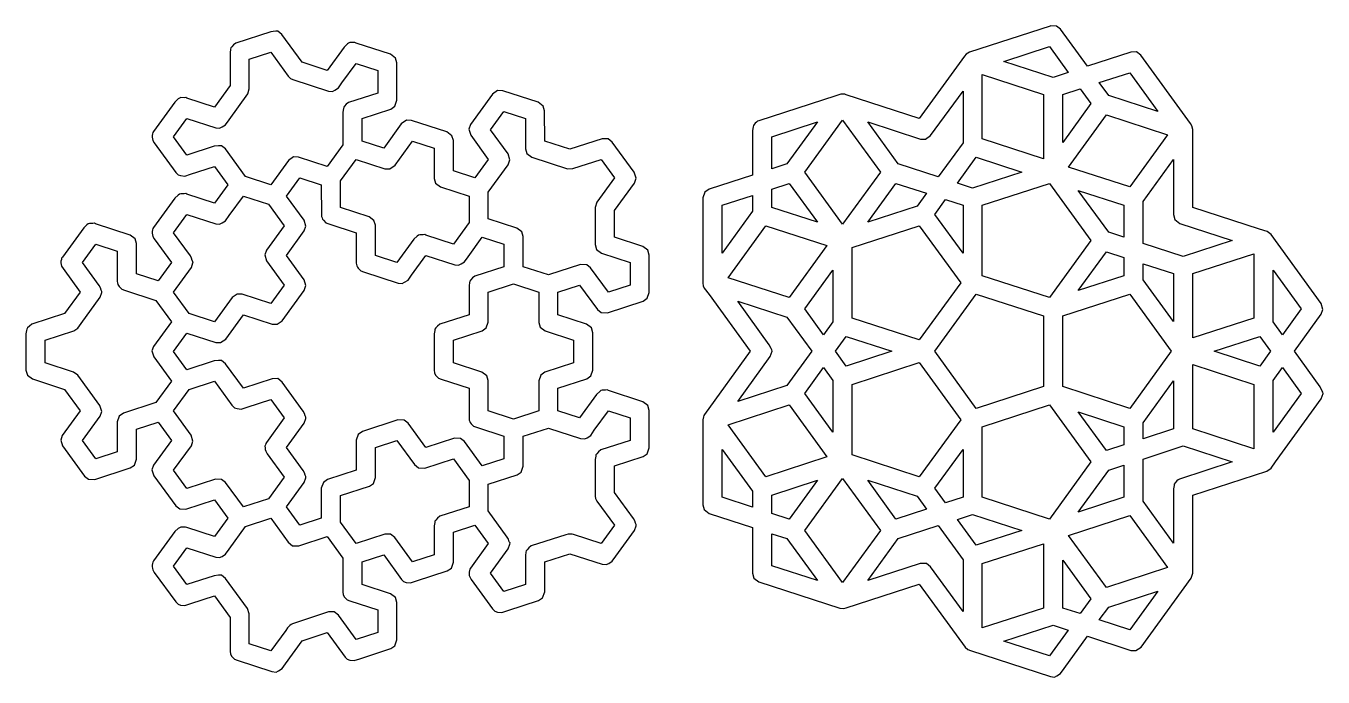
# Model space of a CAD drawing. Extents: x 12 to 226, y 10 to 229.
# Drawn here: x 11.9 to 225.6, y 10.2 to 117.4 of the extents above; entities that cross this region are included whole.
import ezdxf

# ---------------------------------------------------------------- set-up
doc = ezdxf.new("R2010")
doc.units = 0

msp = doc.modelspace()

# ---------------------------------------------------------------- linework, layer by layer
at = {"layer": 'Layer 1'}
for p, q in [((52.226475, 116.443641), (46.464847, 114.577198)), ((52.642198, 116.508643), (52.226475, 116.443641)), ((53.069045, 116.523791), (52.642198, 116.508643)), ((53.069047, 116.523801), (53.069045, 116.523791)), ((53.365153, 116.551188), (53.069047, 116.523801)), ((54.063221, 115.982626), (53.365153, 116.551188)), ((57.373688, 111.437297), (54.063221, 115.982626)), ((180.637325, 117.387818), (167.341514, 113.068191)), ((180.652272, 117.392687), (180.637325, 117.387818)), ((180.677434, 117.400889), (180.652272, 117.392687)), ((181.703836, 117.376521), (180.677434, 117.400889)), ((182.368989, 116.870014), (181.703836, 117.376521)), ((186.794037, 110.779437), (182.368989, 116.870014)), ((45.599742, 113.562218), (45.509826, 113.002149)), ((45.642589, 113.781769), (45.599742, 113.562218)), ((45.790105, 113.957505), (45.642589, 113.781769)), ((46.0732, 114.286149), (45.790105, 113.957505)), ((46.464847, 114.577198), (46.0732, 114.286149)), ((64.327012, 113.93373), (61.531571, 110.086476)), ((64.858419, 114.437295), (64.327012, 113.93373)), ((65.051001, 114.571235), (64.858419, 114.437295)), ((65.274192, 114.658573), (65.051001, 114.571235)), ((65.826311, 114.651588), (65.274192, 114.658573)), ((66.081274, 114.677017), (65.826311, 114.651588)), ((66.282177, 114.583863), (66.081274, 114.677017)), ((71.964322, 112.737833), (66.282177, 114.583863)), ((173.017129, 111.57371), (180.521054, 114.011803)), ((180.521054, 114.011803), (183.619052, 109.747984)), ((45.509826, 113.002149), (45.509826, 107.582746)), ((48.684822, 111.954054), (52.236021, 113.107471)), ((48.684822, 107.066504), (48.684822, 111.954054)), ((52.236021, 113.107471), (55.108712, 109.153712)), ((61.531571, 110.086476), (57.373688, 111.437297)), ((63.95118, 108.014923), (66.295094, 111.240915)), ((66.295094, 111.240915), (69.846295, 110.087497)), ((72.781455, 112.114669), (71.964322, 112.737833)), ((73.021294, 111.313265), (72.781455, 112.114669)), ((73.021294, 105.157781), (73.021294, 111.313265)), ((166.518065, 112.399958), (159.086212, 102.170679)), ((166.790266, 112.732319), (166.518065, 112.399958)), ((167.341514, 113.068191), (166.790266, 112.732319)), ((181.127733, 108.938733), (173.017129, 111.57371)), ((193.974986, 113.113141), (186.794037, 110.779437)), ((194.89379, 113.149315), (193.974986, 113.113141)), ((195.616742, 112.565889), (194.89379, 113.149315)), ((203.768963, 101.344939), (195.616742, 112.565889)), ((55.108712, 109.153712), (55.108712, 109.153707)), ((55.108712, 109.153707), (55.489492, 108.764537)), ((69.846295, 110.087497), (69.846295, 106.353363)), ((169.467478, 98.797762), (169.467478, 109.388834)), ((169.467478, 109.388834), (179.540235, 106.115654)), ((183.619052, 109.747984), (181.127733, 108.938733)), ((183.619052, 109.747984), (183.619052, 109.747984)), ((188.7562, 108.078839), (193.768807, 109.707159)), ((193.768807, 109.707159), (198.406762, 103.324094)), ((45.509826, 107.582746), (42.940477, 104.04653)), ((48.431093, 106.200924), (48.684822, 107.066504)), ((55.489492, 108.764537), (55.846994, 108.595133)), ((55.846994, 108.595133), (61.71657, 106.688227)), ((62.784273, 106.823001), (63.376892, 107.186366)), ((63.376892, 107.186366), (63.95118, 108.014923)), ((182.715231, 106.115654), (185.581204, 107.046862)), ((185.581204, 107.046862), (187.353186, 104.608769)), ((190.29564, 105.959074), (188.7562, 108.078839)), ((36.439863, 104.872781), (32.924047, 100.033862)), ((36.971265, 105.376867), (36.439863, 104.872781)), ((37.16352, 105.510876), (36.971265, 105.376867)), ((37.386493, 105.598185), (37.16352, 105.510876)), ((37.96611, 105.589586), (37.386493, 105.598185)), ((38.211859, 105.618851), (37.96611, 105.589586)), ((38.400709, 105.520858), (38.211859, 105.618851)), ((42.940477, 104.04653), (38.400709, 105.520858)), ((45.344012, 101.952562), (48.431093, 106.200924)), ((61.71657, 106.688227), (62.380094, 106.61588)), ((62.380094, 106.61588), (62.784273, 106.823001)), ((65.056454, 104.802613), (64.664805, 104.511564)), ((69.846295, 106.353363), (65.056454, 104.802613)), ((72.68118, 104.189156), (73.021294, 105.157781)), ((88.766001, 106.167383), (85.147672, 101.187285)), ((89.610661, 106.751571), (88.766001, 106.167383)), ((90.447085, 106.732151), (89.610661, 106.751571)), ((96.300793, 104.830312), (90.447085, 106.732151)), ((97.117926, 104.207151), (96.300793, 104.830312)), ((145.350293, 105.922535), (132.637215, 101.791891)), ((146.139732, 106.144075), (145.350293, 105.922535)), ((146.580437, 106.172325), (146.139732, 106.144075)), ((146.841446, 106.179443), (146.580437, 106.172325)), ((147.044587, 106.083097), (146.841446, 106.179443)), ((159.086212, 102.170679), (147.044587, 106.083097)), ((160.951779, 99.337209), (166.292482, 106.68822)), ((166.292482, 106.68822), (166.292482, 98.159551)), ((179.540235, 106.115654), (179.540235, 95.524582)), ((179.540235, 106.115654), (179.540235, 106.115654)), ((182.715231, 98.225188), (182.715231, 106.115654)), ((198.406762, 103.324094), (190.29564, 105.959074)), ((64.191349, 103.788665), (64.101434, 103.227564)), ((64.101434, 103.227564), (64.101434, 97.808161)), ((64.234552, 104.007639), (64.191349, 103.788665)), ((64.381712, 104.18292), (64.234552, 104.007639)), ((64.664805, 104.511564), (64.381712, 104.18292)), ((67.276432, 102.179984), (72.015521, 103.727295)), ((72.015521, 103.727295), (72.68118, 104.189156)), ((88.43636, 100.312939), (90.631571, 103.333421)), ((90.631571, 103.333421), (94.182772, 102.180006)), ((97.350645, 103.431227), (97.117926, 104.207151)), ((97.357762, 98.445845), (97.350645, 103.431227)), ((187.353186, 104.608769), (182.715231, 98.225188)), ((183.69605, 94.174277), (189.921501, 102.742737)), ((187.353186, 104.608769), (187.353186, 104.608769)), ((189.921501, 102.742737), (199.993742, 99.470072)), ((198.406762, 103.324094), (198.406762, 103.324094)), ((36.212732, 99.158986), (38.407942, 102.179987)), ((38.407942, 102.179987), (43.151397, 100.646141)), ((43.151397, 100.646141), (43.78642, 100.575434)), ((43.78642, 100.575434), (44.193082, 100.782711)), ((44.193082, 100.782711), (44.785202, 101.144917)), ((44.785202, 101.144917), (45.344012, 101.952562)), ((67.276432, 98.445848), (67.276432, 102.179984)), ((73.725077, 101.280344), (70.827631, 97.292433)), ((74.5697, 101.86407), (73.725077, 101.280344)), ((75.405642, 101.845126), (74.5697, 101.86407)), ((81.259869, 99.943287), (75.405642, 101.845126)), ((85.147672, 101.187285), (84.871133, 100.397523)), ((94.182772, 102.180006), (94.182764, 102.179982)), ((94.182764, 102.179982), (94.189934, 97.194098)), ((131.699895, 100.76981), (131.609373, 100.198813)), ((131.753397, 100.993409), (131.699895, 100.76981)), ((131.899793, 101.180559), (131.753397, 100.993409)), ((132.037902, 101.395098), (131.899793, 101.180559)), ((132.261441, 101.541855), (132.037902, 101.395098)), ((132.433123, 101.702601), (132.261441, 101.541855)), ((132.637215, 101.791891), (132.433123, 101.702601)), ((134.784885, 99.151229), (142.289327, 101.589319)), ((142.289327, 101.589319), (137.27672, 94.690008)), ((140.219171, 93.339706), (146.444624, 101.908162)), ((146.444624, 101.908162), (152.670593, 93.339706)), ((155.613044, 94.690008), (150.600437, 101.589319)), ((150.600437, 101.589319), (159.270698, 98.772441)), ((204.000944, 100.982662), (203.768963, 101.344939)), ((204.150063, 100.35528), (204.000944, 100.982662)), ((32.753711, 99.62724), (32.675546, 99.36637)), ((32.675546, 99.36637), (32.686335, 99.105236)), ((32.686335, 99.105236), (32.705332, 98.815584)), ((32.705332, 98.815584), (32.796423, 98.557102)), ((32.803489, 99.84216), (32.753711, 99.62724)), ((32.796423, 98.557102), (33.029142, 98.141114)), ((32.924047, 100.033862), (32.803489, 99.84216)), ((38.407942, 96.138502), (36.212732, 99.158986)), ((70.827631, 97.292433), (67.276432, 98.445848)), ((72.693195, 94.458447), (75.590641, 98.446874)), ((75.590641, 98.446874), (79.142355, 97.292941)), ((82.076475, 99.320631), (81.259869, 99.943287)), ((82.310186, 98.544704), (82.076475, 99.320631)), ((82.317357, 93.55882), (82.310186, 98.544704)), ((84.871133, 100.397523), (85.165479, 99.413936)), ((85.165479, 99.413936), (88.063253, 95.425887)), ((91.33465, 96.32489), (88.43636, 100.312939)), ((101.515642, 97.095543), (97.357762, 98.445845)), ((106.810215, 98.815481), (101.515642, 97.095543)), ((107.836615, 98.791113), (106.810215, 98.815481)), ((108.502287, 98.284606), (107.836615, 98.791113)), ((131.609373, 100.198813), (131.609373, 92.849296)), ((134.784885, 93.880241), (134.784885, 99.151229)), ((159.270698, 98.772441), (160.107119, 98.753021)), ((160.107119, 98.753021), (160.951779, 99.337209)), ((179.540235, 95.524582), (169.467478, 98.797762)), ((199.993742, 99.470072), (193.768807, 90.901613)), ((199.993742, 99.470072), (199.993742, 99.470072)), ((204.150063, 87.52869), (204.150063, 100.35528)), ((33.029142, 98.141114), (36.559997, 93.280278)), ((42.90525, 97.599439), (38.407942, 96.138502)), ((43.614912, 97.673112), (42.90525, 97.599439)), ((44.088992, 97.680071), (43.614912, 97.673112)), ((44.767671, 97.1471), (44.088992, 97.680071)), ((48.078142, 92.602286), (44.767671, 97.1471)), ((64.101434, 97.808161), (61.531568, 94.271945)), ((79.142355, 97.292946), (79.149473, 92.307567)), ((79.142355, 97.292941), (79.142355, 97.292946)), ((91.628995, 95.341302), (91.33465, 96.32489)), ((94.189934, 97.194098), (94.423606, 96.418639)), ((94.423606, 96.418639), (95.239246, 95.795599)), ((112.120428, 93.30437), (108.502287, 98.284606)), ((166.292482, 98.159558), (162.213668, 92.545957)), ((166.292482, 98.159551), (166.292482, 98.159558)), ((38.996267, 92.991858), (42.940477, 94.27298)), ((42.940477, 94.27298), (45.135172, 91.251979)), ((55.133467, 95.239377), (52.236021, 91.251466)), ((55.978127, 95.823566), (55.133467, 95.239377)), ((56.788113, 95.805283), (55.978127, 95.823566)), ((61.531568, 94.271945), (56.788113, 95.805283)), ((63.725747, 91.890182), (66.295094, 95.426398)), ((66.295094, 95.426398), (71.038548, 93.892552)), ((71.848572, 93.874719), (72.693195, 94.458447)), ((88.063253, 95.425887), (85.868558, 92.405405)), ((88.062221, 90.023139), (91.352456, 94.551541)), ((91.352456, 94.551541), (91.628995, 95.341302)), ((95.239246, 95.795599), (101.104816, 93.890059)), ((102.006052, 93.915909), (106.654341, 95.426411)), ((106.654341, 95.426411), (108.849552, 92.40541)), ((137.27672, 94.690008), (134.784885, 93.880241)), ((137.27672, 94.690008), (137.27672, 94.690008)), ((162.213668, 92.545957), (155.613044, 94.690008)), ((165.388664, 91.51398), (168.486145, 95.777796)), ((168.486145, 95.777796), (175.990071, 93.339706)), ((193.768807, 90.901613), (183.69605, 94.174277)), ((195.962468, 88.51985), (200.975077, 95.419161)), ((200.975077, 95.419161), (200.975077, 86.37528)), ((36.559997, 93.280278), (36.938269, 92.898389)), ((36.938269, 92.898389), (37.370798, 92.767648)), ((37.370798, 92.767648), (38.066755, 92.680762)), ((38.066755, 92.680762), (38.996267, 92.991858)), ((52.236021, 91.251466), (48.078142, 92.602286)), ((54.804341, 89.384925), (56.999552, 92.405926)), ((56.999552, 92.405926), (60.550754, 91.251992)), ((71.038548, 93.892552), (71.848572, 93.874719)), ((79.149473, 92.307567), (79.382261, 91.531215)), ((85.868558, 92.405405), (82.317357, 93.55882)), ((101.104816, 93.890059), (102.006052, 93.915909)), ((108.849552, 92.40541), (105.926738, 88.383955)), ((112.414776, 92.321302), (112.120428, 93.30437)), ((112.138237, 91.531537), (112.414776, 92.321302)), ((131.609373, 92.849296), (124.450128, 90.522309)), ((146.444624, 84.771246), (140.219171, 93.339706)), ((152.670593, 93.339706), (146.444624, 84.771246)), ((152.670593, 93.339706), (152.670593, 93.339706)), ((175.990071, 93.339706), (167.87998, 90.704726)), ((175.990071, 93.339706), (175.990071, 93.339706)), ((37.386493, 89.783152), (37.16352, 89.695843)), ((37.96611, 89.774553), (37.386493, 89.783152)), ((38.207916, 89.803371), (37.96611, 89.774553)), ((38.395541, 89.707888), (38.207916, 89.803371)), ((45.135172, 91.251979), (42.940477, 88.231497)), ((60.550754, 91.251992), (60.550751, 91.251979)), ((60.550751, 91.251979), (60.557921, 86.266613)), ((63.725747, 87.517845), (63.725747, 91.890182)), ((79.382261, 91.531215), (80.199325, 90.908997)), ((80.199325, 90.908997), (84.887214, 89.385428)), ((88.062221, 85.651318), (88.062221, 90.023139)), ((108.848002, 87.003138), (112.138237, 91.531537)), ((123.762397, 90.046375), (123.422286, 89.077747)), ((124.450128, 90.522309), (123.762397, 90.046375)), ((134.784885, 90.542463), (137.650856, 91.47367)), ((134.784885, 87.528698), (134.784885, 90.542463)), ((137.650856, 91.47367), (142.288811, 85.090606)), ((150.600437, 85.090606), (155.238392, 91.47367)), ((155.238392, 91.47367), (160.250999, 89.84535)), ((160.250999, 89.84535), (158.71156, 87.725585)), ((160.250999, 89.84535), (160.250999, 89.84535)), ((167.87998, 90.704726), (165.388664, 91.51398)), ((169.467478, 87.882163), (180.521054, 91.47367)), ((180.521054, 91.47367), (187.353186, 82.070639)), ((190.29564, 83.420944), (185.28303, 90.320255)), ((185.28303, 90.320255), (192.787472, 87.882163)), ((36.439863, 89.057747), (32.924047, 84.219344)), ((36.971265, 89.561836), (36.439863, 89.057747)), ((37.16352, 89.695843), (36.971265, 89.561836)), ((42.940477, 88.231497), (38.395541, 89.707888)), ((45.375127, 86.180846), (47.703489, 89.385431)), ((47.703489, 89.385431), (51.861885, 88.034613)), ((51.861885, 88.034613), (51.861885, 88.03461)), ((51.861885, 88.03461), (54.431234, 84.497879)), ((57.702113, 85.396876), (54.804341, 89.384925)), ((84.887214, 89.385428), (84.887214, 85.013609)), ((105.926738, 88.383955), (105.673006, 87.518374)), ((123.422286, 89.077747), (123.422286, 75.033869)), ((126.597282, 87.882163), (131.609889, 89.511002)), ((126.597282, 79.9917), (126.597282, 87.882163)), ((131.609889, 89.511002), (131.609889, 86.890495)), ((158.71156, 87.725585), (150.600437, 85.090606)), ((161.654011, 86.37528), (163.425995, 88.813373)), ((163.425995, 88.813373), (166.292482, 87.882163)), ((166.292482, 87.882163), (166.292482, 79.9917)), ((166.292482, 87.882163), (166.292482, 87.882163)), ((169.467478, 76.259632), (169.467478, 87.882163)), ((192.787472, 87.882163), (192.787472, 82.611174)), ((192.787472, 87.882163), (192.787472, 87.882163)), ((195.962468, 81.580229), (195.962468, 88.51985)), ((36.212732, 83.344464), (38.407942, 86.364948)), ((38.407942, 86.364948), (43.151397, 84.831618)), ((44.786184, 85.330416), (45.375127, 86.180846)), ((60.557921, 86.266613), (60.590928, 86.012607)), ((60.590928, 86.012607), (60.667247, 85.782855)), ((60.667247, 85.782855), (60.75344, 85.575001)), ((60.75344, 85.575001), (60.894656, 85.408481)), ((68.413636, 85.994794), (63.725747, 87.517845)), ((69.230769, 85.37163), (68.413636, 85.994794)), ((92.750113, 84.128267), (88.062221, 85.651318)), ((105.673006, 87.518374), (105.673006, 81.404544)), ((108.848002, 82.631317), (108.848002, 87.003138)), ((131.609889, 86.890495), (126.597282, 79.9917)), ((131.609889, 86.890495), (131.609889, 86.890495)), ((142.288811, 85.090606), (134.784885, 87.528698)), ((166.292482, 79.9917), (161.654011, 86.37528)), ((200.975077, 86.37528), (201.195218, 85.517971)), ((200.975077, 86.37528), (200.975077, 86.37528)), ((201.195218, 85.517971), (202.031557, 84.87845)), ((215.143214, 83.956722), (204.150063, 87.52869)), ((21.398941, 84.170714), (17.883126, 79.331795)), ((21.930345, 84.6748), (21.398941, 84.170714)), ((22.123114, 84.808813), (21.930345, 84.6748)), ((22.346607, 84.896119), (22.123114, 84.808813)), ((22.925189, 84.88752), (22.346607, 84.896119)), ((23.170728, 84.916807), (22.925189, 84.88752)), ((23.359788, 84.819307), (23.170728, 84.916807)), ((29.036249, 82.974831), (23.359788, 84.819307)), ((32.753658, 83.811175), (32.675519, 83.550815)), ((32.675519, 83.550815), (32.686335, 83.290206)), ((32.803806, 84.026692), (32.753658, 83.811175)), ((32.924047, 84.219344), (32.803806, 84.026692)), ((43.151397, 84.831618), (43.785386, 84.759879)), ((43.785386, 84.759879), (44.193082, 84.967672)), ((44.193082, 84.967672), (44.786184, 85.330416)), ((54.431234, 84.497879), (51.505928, 80.460403)), ((54.804341, 79.610856), (57.729129, 83.648332)), ((57.996461, 84.413292), (57.702113, 85.396876)), ((57.729129, 83.648332), (57.996461, 84.413292)), ((60.894656, 85.408481), (61.299616, 84.985521)), ((61.299616, 84.985521), (61.773656, 84.814074)), ((61.773656, 84.814074), (66.295615, 83.344461)), ((69.463489, 84.595708), (69.230769, 85.37163)), ((69.470606, 79.610843), (69.463489, 84.595708)), ((84.887214, 85.013609), (82.317867, 81.477394)), ((93.567246, 83.505103), (92.750113, 84.128267)), ((93.799963, 82.729181), (93.567246, 83.505103)), ((127.578615, 75.940272), (133.80355, 84.508729)), ((133.80355, 84.508729), (143.876309, 81.236065)), ((142.288811, 85.090606), (142.288811, 85.090606)), ((148.032122, 80.917221), (159.086212, 84.508729)), ((159.086212, 84.508729), (165.91783, 75.106214)), ((192.787472, 82.611174), (190.29564, 83.420944)), ((202.031557, 84.87845), (210.672663, 82.070639)), ((216.386947, 83.568817), (215.143214, 83.956722)), ((217.052101, 83.062818), (216.386947, 83.568817)), ((21.171805, 78.457428), (23.367017, 81.477913)), ((23.367017, 81.477913), (26.918217, 80.324495)), ((29.853381, 82.351666), (29.036249, 82.974831)), ((30.086098, 81.575742), (29.853381, 82.351666)), ((30.093215, 76.590879), (30.086098, 81.575742)), ((32.686335, 83.290206), (32.705332, 83.000551)), ((32.705332, 83.000551), (32.796423, 82.742072)), ((32.796423, 82.742072), (33.029142, 82.326084)), ((33.029142, 82.326084), (35.839627, 78.45743)), ((38.976563, 79.54003), (36.212732, 83.344464)), ((66.295615, 83.344461), (66.302785, 78.359095)), ((75.81724, 82.303652), (73.021804, 78.456912)), ((76.348655, 82.807731), (75.81724, 82.303652)), ((76.540909, 82.94174), (76.348655, 82.807731)), ((76.763884, 83.029049), (76.540909, 82.94174)), ((77.343501, 83.02045), (76.763884, 83.029049)), ((77.589249, 83.049715), (77.343501, 83.02045)), ((77.778097, 82.951722), (77.589249, 83.049715)), ((82.317867, 81.477394), (77.778097, 82.951722)), ((84.736926, 79.40537), (87.080885, 82.631844)), ((87.080885, 82.631844), (90.632086, 81.477913)), ((90.632086, 81.477913), (90.632086, 77.743776)), ((93.80708, 77.7438), (93.799963, 82.729181)), ((105.673006, 81.404544), (105.913916, 80.603188)), ((113.53641, 81.10775), (108.848002, 82.631317)), ((143.876309, 81.236065), (137.650856, 72.668124)), ((143.876309, 81.236065), (143.876309, 81.236065)), ((187.353186, 82.070639), (180.521054, 72.668124)), ((187.353186, 82.070639), (187.353186, 82.070639)), ((202.562575, 79.435663), (195.962468, 81.580229)), ((210.672663, 82.070639), (202.562575, 79.435663)), ((225.306318, 71.70069), (217.052101, 83.062818)), ((17.76314, 79.138512), (17.7132, 78.922594)), ((17.883126, 79.331795), (17.76314, 79.138512)), ((26.918217, 80.324495), (26.918219, 80.324495)), ((26.918219, 80.324495), (26.925337, 75.338597)), ((39.178817, 79.183049), (38.976563, 79.54003)), ((39.29016, 78.782116), (39.178817, 79.183049)), ((51.505928, 80.460403), (51.238596, 79.695446)), ((51.238596, 79.695446), (51.532945, 78.711859)), ((57.702113, 75.62281), (54.804341, 79.610856)), ((73.021804, 78.456912), (69.470606, 79.610843)), ((75.425874, 76.363965), (77.785341, 79.611361)), ((77.785341, 79.611361), (82.528793, 78.077516)), ((84.162683, 78.576778), (84.736926, 79.40537)), ((105.913916, 80.603188), (106.729978, 79.981008)), ((106.729978, 79.981008), (111.418386, 78.457441)), ((114.352471, 80.48557), (113.53641, 81.10775)), ((114.593382, 79.684214), (114.352471, 80.48557)), ((114.593382, 73.528215), (114.593382, 79.684214)), ((148.032122, 69.294691), (148.032122, 80.917221)), ((185.283548, 73.821542), (189.921501, 80.204607)), ((189.921501, 80.204607), (192.787472, 79.273396)), ((192.787472, 79.273396), (192.787472, 76.259632)), ((192.787472, 79.273396), (192.787472, 79.273396)), ((204.150073, 76.613099), (214.22283, 79.885763)), ((214.22283, 79.885763), (214.22283, 69.294691)), ((17.7132, 78.922594), (17.633998, 78.66252)), ((17.633998, 78.66252), (17.645932, 78.402138)), ((17.645932, 78.402138), (17.664315, 78.112813)), ((17.664315, 78.112813), (17.755105, 77.854612)), ((17.755105, 77.854612), (17.988226, 77.438534)), ((17.988226, 77.438534), (20.798707, 73.570397)), ((23.936142, 74.652983), (21.171805, 78.457428)), ((35.839627, 78.45743), (33.644417, 75.436946)), ((36.212732, 73.570397), (39.13758, 77.607846)), ((39.13758, 77.607846), (39.40542, 78.372843)), ((39.420292, 78.5882), (39.29016, 78.782116)), ((39.40542, 78.372843), (39.420292, 78.5882)), ((51.532945, 78.711859), (54.431234, 74.72381)), ((66.302785, 78.359095), (66.336274, 78.105135)), ((66.336274, 78.105135), (66.41263, 77.875337)), ((66.41263, 77.875337), (66.49886, 77.668184)), ((66.49886, 77.668184), (66.639438, 77.501754)), ((66.639438, 77.501754), (67.044983, 77.077937)), ((67.044983, 77.077937), (67.518523, 76.906569)), ((82.528793, 78.077516), (83.163816, 78.006808)), ((83.163816, 78.006808), (83.570062, 78.213416)), ((83.570062, 78.213416), (84.162683, 78.576778)), ((90.632086, 77.743776), (85.843732, 76.19474)), ((97.964959, 76.393498), (93.80708, 77.7438)), ((103.25953, 78.113435), (97.964959, 76.393498)), ((104.286448, 78.089067), (103.25953, 78.113435)), ((104.930853, 77.598972), (104.286448, 78.089067)), ((107.866669, 73.569889), (104.930853, 77.598972)), ((111.418386, 78.457441), (111.418386, 74.723823)), ((140.219171, 70.801573), (144.857126, 77.185157)), ((144.857126, 77.185157), (144.857126, 68.658038)), ((195.962468, 75.621429), (195.962468, 78.241938)), ((195.962468, 78.241938), (200.975077, 76.613099)), ((217.397826, 68.657004), (217.397826, 77.185157)), ((217.397826, 77.185157), (222.035781, 70.801573)), ((26.925337, 75.338597), (26.95884, 75.084101)), ((26.95884, 75.084101), (27.035668, 74.854159)), ((27.035668, 74.854159), (27.121682, 74.647196)), ((33.644417, 75.436946), (30.093215, 76.590879)), ((57.996461, 74.639223), (57.702113, 75.62281)), ((67.518523, 76.906569), (73.206814, 75.058674)), ((73.206814, 75.058674), (73.870338, 74.98581)), ((73.870338, 74.98581), (74.274933, 75.193601)), ((74.274933, 75.193601), (74.867123, 75.555783)), ((74.867123, 75.555783), (75.425874, 76.363965)), ((84.977141, 75.178046), (84.887222, 74.617976)), ((85.019986, 75.397597), (84.977141, 75.178046)), ((85.167503, 75.573333), (85.019986, 75.397597)), ((85.449615, 75.901384), (85.167503, 75.573333)), ((85.843732, 76.19474), (85.449615, 75.901384)), ((88.062213, 73.570395), (92.219579, 74.921215)), ((92.219579, 74.921215), (96.377459, 73.570395)), ((123.422286, 75.033869), (123.474523, 74.608219)), ((137.650856, 72.668124), (127.578615, 75.940272)), ((165.91783, 75.106214), (159.086212, 65.703183)), ((165.91783, 75.106214), (165.91783, 75.106214)), ((180.521054, 72.668124), (169.467478, 76.259632)), ((192.787472, 76.259632), (185.283548, 73.821542)), ((200.975077, 68.722633), (195.962468, 75.621429)), ((200.975077, 76.613099), (200.975077, 68.722633)), ((200.975077, 76.613099), (200.975077, 76.613099)), ((204.150073, 66.021511), (204.150073, 76.613099)), ((20.798707, 73.570397), (18.229358, 70.033666)), ((20.976438, 68.413643), (24.09711, 72.720834)), ((24.138309, 74.296122), (23.936142, 74.652983)), ((24.09711, 72.720834), (24.364416, 73.486302)), ((24.249252, 73.895083), (24.138309, 74.296122)), ((24.379328, 73.70137), (24.249252, 73.895083)), ((24.364416, 73.486302), (24.379328, 73.70137)), ((27.121682, 74.647196), (27.262222, 74.480986)), ((27.262222, 74.480986), (27.666531, 74.05891)), ((27.666531, 74.05891), (28.141127, 73.886092)), ((28.141127, 73.886092), (33.270275, 72.22009)), ((38.782079, 70.033666), (36.212732, 73.570397)), ((46.682583, 73.254945), (45.837923, 72.670757)), ((47.492569, 73.236663), (46.682583, 73.254945)), ((52.236021, 71.703328), (47.492569, 73.236663)), ((54.431234, 74.72381), (52.236021, 71.703328)), ((54.101591, 68.86936), (57.719922, 73.849458)), ((57.719922, 73.849458), (57.996461, 74.639223)), ((84.887222, 74.617976), (84.887222, 69.836776)), ((88.062213, 68.641192), (88.062213, 73.570395)), ((96.377459, 73.570395), (96.384629, 68.585545)), ((96.377459, 73.570395), (96.377459, 73.570395)), ((99.552457, 73.570395), (103.103656, 74.724328)), ((99.552457, 69.836776), (99.552457, 73.570395)), ((103.103656, 74.724328), (106.039546, 70.695335)), ((111.418386, 74.723823), (107.866669, 73.569889)), ((114.253268, 72.55959), (114.593382, 73.528215)), ((123.474523, 74.608219), (123.662038, 74.233389)), ((123.662038, 74.233389), (124.441021, 73.18831)), ((124.441021, 73.18831), (131.235234, 63.837151)), ((161.654011, 63.837151), (168.486145, 73.239666)), ((168.486145, 73.239666), (179.540235, 69.648158)), ((182.715231, 69.648158), (193.768807, 73.239666)), ((193.768807, 73.239666), (200.600938, 63.837151)), ((33.270275, 72.22009), (35.839625, 68.683359)), ((45.837923, 72.670757), (42.940477, 68.682845)), ((106.039546, 70.695335), (106.684393, 70.20515)), ((107.710795, 70.180782), (113.565538, 72.083136)), ((113.565538, 72.083136), (114.253268, 72.55959)), ((134.372173, 64.91975), (129.165597, 72.086764)), ((129.165597, 72.086764), (137.27672, 69.451271)), ((143.317171, 66.537757), (140.219171, 70.801573)), ((222.035781, 70.801573), (218.937781, 66.537757)), ((222.035781, 70.801573), (222.035781, 70.801573)), ((225.601532, 70.716454), (225.306318, 71.70069)), ((225.324452, 69.927203), (225.601532, 70.716454)), ((18.229358, 70.033666), (12.832319, 68.286026)), ((20.441618, 67.625027), (20.976438, 68.413643)), ((35.839625, 68.683359), (32.914837, 64.64537)), ((42.940477, 68.682845), (38.782079, 70.033666)), ((44.806046, 65.849384), (47.703492, 69.837295)), ((47.703492, 69.837295), (52.447976, 68.303441)), ((53.257486, 68.285635), (54.101591, 68.86936)), ((84.887222, 69.836776), (80.09841, 68.286066)), ((87.722102, 67.672048), (88.062213, 68.641192)), ((96.384629, 68.585545), (96.61733, 67.809129)), ((104.240349, 68.31321), (99.552457, 69.836776)), ((106.684393, 70.20515), (107.710795, 70.180782)), ((137.27672, 69.451271), (141.355534, 63.837151)), ((137.27672, 69.451271), (137.27672, 69.451271)), ((144.857126, 68.658038), (143.317171, 66.537757)), ((144.857126, 68.658038), (144.857126, 68.658038)), ((159.086212, 65.703183), (148.032122, 69.294691)), ((179.540235, 69.648158), (179.540235, 58.025625)), ((179.540235, 69.648158), (179.540235, 69.648158)), ((182.715231, 58.025625), (182.715231, 69.648158)), ((214.22283, 69.294691), (204.150073, 66.021511)), ((214.22283, 69.294691), (214.22283, 69.294691)), ((218.937781, 66.537757), (217.397826, 68.657004)), ((220.899405, 63.837143), (225.324452, 69.927203)), ((11.967216, 67.271046), (11.877299, 66.71098)), ((11.877299, 66.71098), (11.877299, 60.70298)), ((12.010061, 67.490599), (11.967216, 67.271046)), ((12.157578, 67.666336), (12.010061, 67.490599)), ((12.440672, 67.99498), (12.157578, 67.666336)), ((12.832319, 68.286026), (12.440672, 67.99498)), ((15.05229, 65.662876), (19.780677, 67.199215)), ((19.780677, 67.199215), (20.441618, 67.625027)), ((36.212734, 63.795815), (38.407945, 66.816816)), ((38.407945, 66.816816), (43.1514, 65.283478)), ((52.447976, 68.303441), (53.257486, 68.285635)), ((79.231761, 67.271044), (79.142361, 66.710458)), ((79.142361, 66.710458), (79.142361, 60.703496)), ((79.274721, 67.491305), (79.231761, 67.271044)), ((79.423006, 67.667421), (79.274721, 67.491305)), ((79.705682, 67.995054), (79.423006, 67.667421)), ((80.09841, 68.286066), (79.705682, 67.995054)), ((82.317351, 65.662876), (87.056472, 67.210658)), ((87.056472, 67.210658), (87.722102, 67.672048)), ((96.61733, 67.809129), (97.434431, 67.186443)), ((97.434431, 67.186443), (102.122323, 65.662876)), ((105.057411, 67.69099), (104.240349, 68.31321)), ((105.297319, 66.889155), (105.057411, 67.69099)), ((105.297319, 60.733674), (105.297319, 66.889155)), ((145.279321, 63.837151), (147.051305, 66.275241)), ((147.051305, 66.275241), (154.555228, 63.837151)), ((207.699721, 63.837151), (215.204163, 66.275241)), ((215.204163, 66.275241), (216.975631, 63.837151)), ((15.05229, 61.929258), (15.05229, 65.662876)), ((32.914837, 64.64537), (32.647505, 63.88041)), ((43.1514, 65.283478), (43.961386, 65.265195)), ((43.961386, 65.265195), (44.806046, 65.849384)), ((82.317351, 61.929258), (82.317351, 65.662876)), ((102.122323, 65.662876), (102.122323, 61.929258)), ((134.657232, 64.263748), (134.372173, 64.91975)), ((134.765772, 64.050205), (134.657232, 64.263748)), ((32.647505, 63.88041), (32.941851, 62.897339)), ((32.941851, 62.897339), (35.839625, 58.908774)), ((38.407945, 60.77533), (36.212734, 63.795815)), ((42.905253, 62.236267), (38.407945, 60.77533)), ((43.614915, 62.30994), (42.905253, 62.236267)), ((44.088995, 62.316899), (43.614915, 62.30994)), ((44.767602, 61.784352), (44.088995, 62.316899)), ((131.235234, 63.837151), (123.682734, 53.442449)), ((129.165597, 55.587019), (134.523919, 62.962786)), ((134.523919, 62.962786), (134.823099, 63.84603)), ((134.823099, 63.84603), (134.765772, 64.050205)), ((141.355534, 63.837151), (137.27672, 58.222511)), ((147.051305, 61.399058), (145.279321, 63.837151)), ((154.555228, 63.837151), (147.051305, 61.399058)), ((154.555228, 63.837151), (154.555228, 63.837151)), ((168.486145, 54.434119), (161.654011, 63.837151)), ((200.600938, 63.837151), (193.768807, 54.434119)), ((200.600938, 63.837151), (200.600938, 63.837151)), ((215.204163, 61.399058), (207.699721, 63.837151)), ((216.975631, 63.837151), (215.204163, 61.399058)), ((216.975631, 63.837151), (216.975631, 63.837151)), ((225.172701, 57.955314), (220.899405, 63.837143)), ((11.877299, 60.70298), (12.11814, 59.902053)), ((12.11814, 59.902053), (12.93378, 59.279013)), ((19.705135, 60.417288), (15.05229, 61.929258)), ((20.445235, 59.909747), (19.705135, 60.417288)), ((24.070095, 54.920727), (20.445235, 59.909747)), ((47.703492, 57.754845), (44.767602, 61.784352)), ((79.142361, 60.703496), (79.194653, 60.277372)), ((79.194653, 60.277372), (79.382269, 59.901661)), ((79.382269, 59.901661), (79.865315, 59.401768)), ((87.005244, 60.405692), (82.317351, 61.929258)), ((87.821305, 59.783511), (87.005244, 60.405692)), ((96.717572, 59.920087), (96.377461, 58.950943)), ((97.383202, 60.381474), (96.717572, 59.920087)), ((102.122323, 61.929258), (97.383202, 60.381474)), ((104.957208, 59.765046), (105.297319, 60.733674)), ((140.219171, 56.872209), (143.317687, 61.136025)), ((143.317687, 61.136025), (144.857126, 59.017295)), ((148.032122, 58.379092), (159.086212, 61.9706)), ((159.086212, 61.9706), (165.91783, 52.568084)), ((204.150073, 51.061202), (204.150073, 61.652272)), ((204.150073, 61.652272), (214.22283, 58.379092)), ((217.397826, 59.017295), (218.937781, 61.136025)), ((218.937781, 61.136025), (222.035781, 56.872209)), ((12.93378, 59.279013), (18.229358, 57.55899)), ((35.839625, 58.908774), (33.270275, 55.372561)), ((38.782079, 57.558461), (42.940477, 58.909282)), ((42.940477, 58.909282), (45.813166, 54.955523)), ((52.442213, 59.2948), (47.703492, 57.754845)), ((53.361536, 59.330455), (52.442213, 59.2948)), ((54.083972, 58.747547), (53.361536, 59.330455)), ((57.568165, 53.951438), (54.083972, 58.747547)), ((79.865315, 59.401768), (80.314942, 59.241333)), ((80.314942, 59.241333), (84.887222, 57.755874)), ((84.887222, 57.755874), (84.89434, 52.769977)), ((88.055045, 59.007106), (87.821305, 59.783511)), ((88.062216, 54.02174), (88.055045, 59.007106)), ((96.377461, 58.950943), (96.377461, 54.02174)), ((99.552457, 57.755874), (104.291549, 59.303185)), ((99.552457, 54.02174), (99.552457, 57.755874)), ((104.291549, 59.303185), (104.957208, 59.765046)), ((137.27672, 58.222511), (129.165597, 55.587019)), ((144.857126, 59.017295), (144.857126, 50.488629)), ((144.857126, 59.017295), (144.857126, 59.017295)), ((148.032122, 46.756561), (148.032122, 58.379092)), ((179.540235, 58.025625), (168.486145, 54.434119)), ((193.768807, 54.434119), (182.715231, 58.025625)), ((195.962468, 52.052354), (200.975077, 58.951149)), ((200.975077, 58.951149), (200.975077, 51.061202)), ((214.22283, 58.379092), (214.22283, 47.788019)), ((214.22283, 58.379092), (214.22283, 58.379092)), ((217.397826, 50.488629), (217.397826, 59.017295)), ((225.464927, 57.273328), (225.172701, 57.955314)), ((18.229358, 57.55899), (20.798707, 54.022259)), ((36.212732, 54.02173), (38.782079, 57.558461)), ((48.34265, 54.624056), (52.236021, 55.888807)), ((52.236021, 55.888807), (54.431234, 52.868325)), ((105.898586, 56.715058), (103.103656, 52.868325)), ((106.429716, 57.218393), (105.898586, 56.715058)), ((106.622058, 57.352563), (106.429716, 57.218393)), ((106.845246, 57.439904), (106.622058, 57.352563)), ((107.39788, 57.432919), (106.845246, 57.439904)), ((107.65311, 57.458332), (107.39788, 57.432919)), ((107.854265, 57.365191), (107.65311, 57.458332)), ((113.536899, 55.519079), (107.854265, 57.365191)), ((144.857126, 50.488629), (140.219171, 56.872209)), ((222.035781, 56.872209), (217.397826, 50.488629)), ((217.809837, 45.654515), (225.324452, 55.997837)), ((222.035781, 56.872209), (222.035781, 56.872209)), ((225.324452, 55.997837), (225.624087, 56.87988)), ((225.573675, 57.073647), (225.464927, 57.273328)), ((225.624087, 56.87988), (225.573675, 57.073647)), ((20.798707, 54.022259), (17.873919, 49.984786)), ((24.364442, 53.937656), (24.070095, 54.920727)), ((24.09711, 53.172699), (24.364442, 53.937656)), ((27.946061, 53.642437), (27.258328, 53.165984)), ((33.270275, 55.372561), (27.946061, 53.642437)), ((39.110175, 50.033818), (36.212732, 54.02173)), ((45.813166, 54.955533), (46.232778, 54.514733)), ((45.813166, 54.955523), (45.813166, 54.955533)), ((46.232778, 54.514733), (46.666343, 54.383992)), ((46.666343, 54.383992), (47.361333, 54.296465)), ((47.361333, 54.296465), (48.34265, 54.624056)), ((57.770703, 53.594022), (57.568165, 53.951438)), ((57.882275, 53.192492), (57.770703, 53.594022)), ((92.219582, 52.67092), (88.062216, 54.02174)), ((96.377461, 54.02174), (92.219582, 52.67092)), ((103.103656, 52.868325), (99.552457, 54.02174)), ((105.538367, 50.817624), (107.867182, 54.022256)), ((107.867182, 54.022256), (111.418383, 52.868325)), ((114.35254, 54.896036), (113.536899, 55.519079)), ((114.593382, 54.095109), (114.35254, 54.896036)), ((114.593382, 47.939112), (114.593382, 54.095109)), ((123.682734, 53.442449), (123.562779, 53.249172)), ((127.578615, 51.73351), (137.650856, 55.006174)), ((137.650856, 55.006174), (143.876309, 46.437717)), ((169.467478, 51.414669), (180.521054, 55.006174)), ((180.521054, 55.006174), (187.353186, 45.603143)), ((189.921501, 47.469694), (185.283548, 53.852759)), ((185.283548, 53.852759), (192.787472, 51.414669)), ((21.171805, 49.134707), (24.09711, 53.172699)), ((27.258328, 53.165984), (26.918217, 52.197359)), ((26.918217, 52.197359), (26.918217, 47.268156)), ((30.093218, 51.002282), (33.644419, 52.1557)), ((33.644419, 52.1557), (35.83963, 49.135215)), ((54.431234, 52.868325), (51.506383, 48.830873)), ((54.804341, 47.981292), (57.729129, 52.018768)), ((57.729129, 52.018768), (57.996435, 52.783201)), ((58.011809, 52.998063), (57.882275, 53.192492)), ((57.996435, 52.783201), (58.011809, 52.998063)), ((73.177713, 52.524224), (67.323457, 50.621955)), ((74.204599, 52.500915), (73.177713, 52.524224)), ((74.849613, 52.009465), (74.204599, 52.500915)), ((77.785338, 47.980784), (74.849613, 52.009465)), ((84.89434, 52.769977), (84.927313, 52.51607)), ((84.927313, 52.51607), (85.00352, 52.286481)), ((85.00352, 52.286481), (85.091004, 52.078929)), ((85.091004, 52.078929), (85.232122, 51.911678)), ((85.232122, 51.911678), (85.635532, 51.490276)), ((85.635532, 51.490276), (86.110127, 51.317464)), ((86.110127, 51.317464), (90.632084, 49.848356)), ((111.418383, 52.868325), (111.418383, 49.134707)), ((111.418383, 52.868325), (111.418383, 52.868325)), ((123.512808, 53.033248), (123.422286, 52.568084)), ((123.422286, 52.568084), (123.422286, 38.566373)), ((123.562779, 53.249172), (123.512808, 53.033248)), ((133.80355, 43.165053), (127.578615, 51.73351)), ((165.91783, 52.568084), (159.086212, 43.165053)), ((165.91783, 52.568084), (165.91783, 52.568084)), ((169.467478, 39.79162), (169.467478, 51.414669)), ((192.787472, 51.414669), (192.787472, 48.400902)), ((192.787472, 51.414669), (192.787472, 51.414669)), ((195.962468, 49.431844), (195.962468, 52.052354)), ((17.873919, 49.984786), (17.606587, 49.219826)), ((17.606587, 49.219826), (17.900934, 48.236239)), ((30.093218, 46.072564), (30.093218, 51.002282)), ((39.405389, 49.050617), (39.110175, 50.033818)), ((66.635726, 50.14602), (66.295615, 49.176876)), ((66.295615, 49.176876), (66.295615, 44.247677)), ((67.323457, 50.621955), (66.635726, 50.14602)), ((82.473746, 49.504351), (77.785338, 47.980784)), ((83.500146, 49.479983), (82.473746, 49.504351)), ((84.144995, 48.989798), (83.500146, 49.479983)), ((90.632084, 49.848356), (90.632084, 46.114222)), ((93.807077, 49.848356), (97.964957, 51.198661)), ((93.807077, 44.918638), (93.807077, 49.848356)), ((97.964957, 51.198661), (103.288139, 49.469569)), ((103.288139, 49.469569), (103.951147, 49.396189)), ((103.951147, 49.396189), (104.355843, 49.603829)), ((104.355843, 49.603829), (104.949403, 49.967744)), ((104.949403, 49.967744), (105.538367, 50.817624)), ((200.975077, 51.061202), (195.962468, 49.431844)), ((200.975077, 51.061202), (200.975077, 51.061202)), ((214.22283, 47.788019), (204.150073, 51.061202)), ((17.900934, 48.236239), (21.519075, 43.256006)), ((23.367017, 46.114222), (21.171805, 49.134707)), ((26.918217, 47.268156), (23.367017, 46.114222)), ((35.83963, 49.135215), (32.914842, 45.097742)), ((36.212732, 44.247663), (39.13758, 48.285631)), ((39.13758, 48.285631), (39.405389, 49.050617)), ((51.344604, 48.435525), (51.264152, 48.181319)), ((51.264152, 48.181319), (51.277942, 47.925997)), ((51.277942, 47.925997), (51.296957, 47.636628)), ((51.296957, 47.636628), (51.388027, 47.378379)), ((51.385571, 48.64766), (51.344604, 48.435525)), ((51.506383, 48.830873), (51.385571, 48.64766)), ((51.388027, 47.378379), (51.620754, 46.962396)), ((57.568165, 44.177369), (54.804341, 47.981292)), ((69.470608, 47.981279), (73.021807, 49.135213)), ((69.470608, 43.052076), (69.470608, 47.981279)), ((73.021807, 49.135213), (75.895014, 45.181454)), ((87.080883, 44.960289), (84.144995, 48.989798)), ((106.235289, 47.291953), (105.953194, 46.96378)), ((106.62905, 47.584018), (106.235289, 47.291953)), ((111.418383, 49.134707), (106.62905, 47.584018)), ((114.253268, 46.970484), (114.593382, 47.939112)), ((126.597282, 39.79162), (126.597282, 47.682083)), ((126.597282, 47.682083), (131.609889, 40.783288)), ((161.654011, 41.298502), (166.292482, 47.682083)), ((166.292482, 47.682083), (166.292482, 39.79162)), ((192.787472, 48.400902), (189.921501, 47.469694)), ((195.962468, 46.094069), (202.562575, 48.238123)), ((202.562575, 48.238123), (210.672663, 45.603143)), ((29.065377, 44.627486), (29.753107, 45.103936)), ((29.753107, 45.103936), (30.093218, 46.072564)), ((32.914842, 45.097742), (32.64751, 44.332782)), ((51.620754, 46.962396), (54.431234, 43.094256)), ((75.895014, 45.181464), (76.576109, 44.617159)), ((75.895014, 45.181454), (75.895014, 45.181464)), ((77.628943, 44.591679), (82.31787, 46.11473)), ((82.31787, 46.11473), (84.887217, 42.578515)), ((90.632084, 46.114222), (87.080883, 44.960289)), ((93.466964, 43.950013), (93.807077, 44.918638)), ((105.762921, 46.568974), (105.673003, 46.008908)), ((105.673003, 46.008908), (105.673003, 39.990057)), ((105.805346, 46.788518), (105.762921, 46.568974)), ((105.953194, 46.96378), (105.805346, 46.788518)), ((108.848002, 44.961313), (113.587638, 46.509097)), ((108.848002, 40.589491), (108.848002, 44.961313)), ((113.587638, 46.509097), (114.253268, 46.970484)), ((143.876309, 46.437717), (133.80355, 43.165053)), ((143.876309, 46.437717), (143.876309, 46.437717)), ((159.086212, 43.165053), (148.032122, 46.756561)), ((187.353186, 45.603143), (180.521054, 36.200628)), ((187.353186, 45.603143), (187.353186, 45.603143)), ((190.29564, 44.252841), (192.787472, 45.062608)), ((192.787472, 45.062608), (192.787472, 39.79162)), ((195.962468, 39.153933), (195.962468, 46.094069)), ((210.672663, 45.603143), (201.957461, 42.770822)), ((210.672663, 45.603143), (210.672663, 45.603143)), ((217.057152, 44.591838), (217.809837, 45.654515)), ((21.519075, 43.256006), (22.18423, 42.749499)), ((22.18423, 42.749499), (23.211149, 42.725131)), ((23.211149, 42.725131), (29.065377, 44.627486)), ((32.64751, 44.332782), (32.941856, 43.349195)), ((32.941856, 43.349195), (36.56, 38.36896)), ((38.407942, 41.227179), (36.212732, 44.247663)), ((43.095861, 42.750145), (38.407942, 41.227179)), ((44.12275, 42.726835), (43.095861, 42.750145)), ((54.431234, 43.094256), (51.861885, 39.557525)), ((57.770702, 43.819954), (57.568165, 44.177369)), ((57.729129, 42.244699), (57.996435, 43.009134)), ((57.882275, 43.418423), (57.770702, 43.819954)), ((58.011809, 43.223995), (57.882275, 43.418423)), ((57.996435, 43.009134), (58.011809, 43.223995)), ((66.295615, 44.247677), (61.556494, 42.699893)), ((69.130495, 42.083451), (69.470608, 43.052076)), ((76.576109, 44.617159), (77.628943, 44.591679)), ((88.062213, 41.940838), (92.801305, 43.488151)), ((92.801305, 43.488151), (93.466964, 43.950013)), ((140.219171, 34.334077), (146.444624, 42.902537)), ((146.444624, 42.902537), (152.670593, 34.334077)), ((185.28303, 37.353527), (190.29564, 44.252841)), ((201.957461, 42.770822), (201.741783, 42.645419)), ((204.150063, 40.145595), (216.369971, 44.11589)), ((216.369971, 44.11589), (217.057152, 44.591838)), ((44.767764, 42.235388), (44.12275, 42.726835)), ((47.703489, 38.206704), (44.767764, 42.235388)), ((54.804341, 38.207226), (57.729129, 42.244699)), ((60.890864, 42.238502), (60.550754, 41.269877)), ((60.550754, 41.269877), (60.550754, 36.340159)), ((61.556494, 42.699893), (60.890864, 42.238502)), ((63.725747, 40.074279), (68.464836, 41.62159)), ((68.464836, 41.62159), (69.130495, 42.083451)), ((84.887217, 42.578515), (84.887217, 38.206694)), ((88.062213, 37.56902), (88.062213, 41.940838)), ((131.609889, 40.783288), (131.609889, 38.162781)), ((131.609889, 40.783288), (131.609889, 40.783288)), ((134.784885, 40.145603), (142.288811, 42.583693)), ((142.288811, 42.583693), (137.650856, 36.200628)), ((155.238392, 36.200628), (150.600437, 42.583177)), ((150.600437, 42.583177), (158.71156, 39.9482)), ((163.425995, 38.860412), (161.654011, 41.298502)), ((201.064993, 41.753254), (200.975077, 41.192669)), ((200.975077, 41.192669), (200.975077, 32.255137)), ((201.107418, 41.972798), (201.064993, 41.753254)), ((201.255265, 42.14806), (201.107418, 41.972798)), ((201.537364, 42.476233), (201.255265, 42.14806)), ((201.741783, 42.645419), (201.537364, 42.476233)), ((38.251555, 37.838087), (42.940479, 39.361136)), ((42.940479, 39.361136), (45.135174, 36.340653)), ((51.861885, 39.557525), (47.703489, 38.206704)), ((63.725747, 35.701942), (63.725747, 40.074279)), ((105.673003, 39.990057), (105.726308, 39.575286)), ((105.726308, 39.575286), (105.957858, 39.165916)), ((105.957858, 39.165916), (108.849549, 35.186738)), ((111.98648, 36.269838), (108.848002, 40.589491)), ((123.422286, 38.566373), (123.662155, 37.764491)), ((131.609889, 38.162781), (126.597282, 39.79162)), ((134.784885, 37.131836), (134.784885, 40.145603)), ((158.71156, 39.9482), (160.250999, 37.828951)), ((158.71156, 39.9482), (158.71156, 39.9482)), ((166.292482, 39.79162), (163.425995, 38.860412)), ((166.292482, 39.79162), (166.292482, 39.79162)), ((180.521054, 36.200628), (169.467478, 39.79162)), ((192.787472, 39.79162), (185.28303, 37.353527)), ((192.787472, 39.79162), (192.787472, 39.79162)), ((200.975077, 32.255137), (195.962468, 39.153933)), ((204.150063, 28.533812), (204.150063, 40.145595)), ((36.56, 38.36896), (37.225153, 37.862455)), ((37.225153, 37.862455), (38.251555, 37.838087)), ((45.135174, 36.340653), (42.940479, 33.320169)), ((48.078142, 34.989849), (52.236021, 36.340669)), ((52.236021, 36.340669), (55.108712, 32.38691)), ((56.999552, 35.186225), (54.804341, 38.207226)), ((60.550754, 36.340159), (56.999552, 35.186225)), ((79.705883, 36.36518), (79.423089, 36.037825)), ((80.097381, 36.655901), (79.705883, 36.36518)), ((84.887217, 38.206694), (80.097381, 36.655901)), ((91.200694, 33.249366), (88.062213, 37.56902)), ((123.662155, 37.764491), (124.479256, 37.141803)), ((124.479256, 37.141803), (131.609889, 34.825003)), ((137.650856, 36.200628), (134.784885, 37.131836)), ((160.250999, 37.828951), (155.238392, 36.200628)), ((165.388664, 36.159806), (167.87998, 36.969056)), ((167.87998, 36.969056), (175.990071, 34.334077)), ((183.69605, 33.499506), (193.768807, 36.77217)), ((193.768807, 36.77217), (199.993742, 28.20371)), ((36.971267, 34.649997), (36.439866, 34.146427)), ((37.163334, 34.783931), (36.971267, 34.649997)), ((37.386007, 34.871276), (37.163334, 34.783931)), ((37.938644, 34.864291), (37.386007, 34.871276)), ((38.193872, 34.889705), (37.938644, 34.864291)), ((38.395026, 34.796563), (38.193872, 34.889705)), ((42.940479, 33.320169), (38.395026, 34.796563)), ((45.344015, 31.226727), (48.078142, 34.989849)), ((66.295094, 32.165727), (63.725747, 35.701942)), ((79.231755, 35.640964), (79.142355, 35.080894)), ((79.142355, 35.080894), (79.142355, 30.299176)), ((79.275137, 35.861234), (79.231755, 35.640964)), ((79.423089, 36.037825), (79.275137, 35.861234)), ((82.317354, 34.033312), (85.868555, 35.187243)), ((85.868555, 35.187243), (88.06325, 32.166761)), ((108.849549, 35.186738), (106.654339, 32.165737)), ((109.057874, 30.073304), (112.147444, 34.337686)), ((112.189004, 35.912096), (111.98648, 36.269838)), ((112.147444, 34.337686), (112.414591, 35.103109)), ((112.300595, 35.510379), (112.189004, 35.912096)), ((112.42952, 35.316604), (112.300595, 35.510379)), ((112.414591, 35.103109), (112.42952, 35.316604)), ((131.609889, 34.825003), (131.609889, 27.296791)), ((137.650856, 36.200628), (137.650856, 36.200628)), ((146.444624, 25.76562), (140.219171, 34.334077)), ((152.670593, 34.334077), (146.444624, 25.76562)), ((152.670593, 34.334077), (152.670593, 34.334077)), ((155.613044, 32.983783), (162.213668, 35.127834)), ((162.213668, 35.127834), (166.292482, 29.514232)), ((168.486145, 31.895987), (165.388664, 36.159806)), ((175.990071, 34.334077), (168.486145, 31.895987)), ((175.990071, 34.334077), (175.990071, 34.334077)), ((36.439866, 34.146427), (32.92405, 29.307508)), ((55.108712, 32.386913), (55.790323, 31.822608)), ((55.108712, 32.38691), (55.108712, 32.386913)), ((56.84316, 31.797128), (61.531568, 33.320179)), ((61.531568, 33.320179), (64.101434, 29.783966)), ((71.033302, 33.705682), (66.295094, 32.165727)), ((71.954691, 33.742374), (71.033302, 33.705682)), ((72.654751, 33.174751), (71.954691, 33.742374)), ((75.590641, 29.145761), (72.654751, 33.174751)), ((82.317354, 29.10411), (82.317354, 34.033312)), ((88.06325, 32.166761), (85.138565, 28.129248)), ((91.407033, 32.879793), (91.200694, 33.249366)), ((91.361656, 31.316696), (91.628961, 32.081129)), ((91.520913, 32.46546), (91.407033, 32.879793)), ((91.650467, 32.286), (91.520913, 32.46546)), ((91.628961, 32.081129), (91.650467, 32.286)), ((100.823921, 33.610837), (95.137784, 31.768921)), ((101.237046, 33.701956), (100.823921, 33.610837)), ((101.664481, 33.707836), (101.237046, 33.701956)), ((101.910504, 33.736331), (101.664481, 33.707836)), ((102.104749, 33.644198), (101.910504, 33.736331)), ((106.654339, 32.165737), (102.104749, 33.644198)), ((134.784885, 28.522554), (134.784885, 33.793545)), ((134.784885, 33.793545), (137.27672, 32.983775)), ((137.27672, 32.983775), (142.289327, 26.084464)), ((137.27672, 32.983775), (137.27672, 32.983775)), ((150.600437, 26.084472), (155.613044, 32.983783)), ((169.467478, 28.876021), (179.540235, 32.149201)), ((179.540235, 32.149201), (179.540235, 21.558131)), ((189.921501, 24.931046), (183.69605, 33.499506)), ((36.212732, 28.433151), (38.407942, 31.453636)), ((38.407942, 31.453636), (43.151397, 29.920306)), ((43.785386, 29.848567), (44.193082, 30.05636)), ((44.193082, 30.05636), (44.785271, 30.418542)), ((44.785271, 30.418542), (45.344015, 31.226727)), ((55.790323, 31.822608), (56.84316, 31.797128)), ((67.276432, 29.146276), (70.827631, 30.30021)), ((70.827631, 30.30021), (73.763446, 26.271127)), ((79.142355, 30.299176), (75.590641, 29.145761)), ((88.436352, 27.27922), (91.361656, 31.316696)), ((94.27268, 30.753941), (94.182764, 30.193872)), ((94.182764, 30.193872), (94.182764, 25.412153)), ((94.315525, 30.973492), (94.27268, 30.753941)), ((94.463042, 31.149228), (94.315525, 30.973492)), ((94.746135, 31.477872), (94.463042, 31.149228)), ((95.137784, 31.768921), (94.746135, 31.477872)), ((97.357762, 29.146276), (101.515642, 30.497097)), ((101.515642, 30.497097), (106.838824, 28.768007)), ((108.499067, 29.265659), (109.057874, 30.073304)), ((32.753661, 28.899338), (32.675345, 28.639529)), ((32.675345, 28.639529), (32.686338, 28.379401)), ((32.686338, 28.379401), (32.705333, 28.089219)), ((32.705333, 28.089219), (32.796425, 27.830233)), ((32.803688, 29.114875), (32.753661, 28.899338)), ((32.796425, 27.830233), (33.02915, 27.414247)), ((32.92405, 29.307508), (32.803688, 29.114875)), ((38.407942, 25.41215), (36.212732, 28.433151)), ((43.151397, 29.920306), (43.785386, 29.848567)), ((64.101434, 29.783966), (64.101434, 24.186382)), ((67.276432, 25.412661), (67.276432, 29.146276)), ((81.288997, 27.659032), (81.977243, 28.135482)), ((81.977243, 28.135482), (82.317354, 29.10411)), ((85.018203, 27.945857), (84.977138, 27.733961)), ((85.138565, 28.129248), (85.018203, 27.945857)), ((97.357762, 24.217074), (97.357762, 29.146276)), ((106.838824, 28.768007), (107.500282, 28.69566)), ((107.500282, 28.69566), (107.906528, 28.902265)), ((107.906528, 28.902265), (108.499067, 29.265659)), ((142.289327, 26.084464), (134.784885, 28.522554)), ((159.242086, 28.892197), (150.600437, 26.084472)), ((160.268488, 28.867829), (159.242086, 28.892197)), ((160.93416, 28.361325), (160.268488, 28.867829)), ((166.292482, 20.985555), (160.93416, 28.361325)), ((166.292482, 29.514232), (166.292482, 29.514224)), ((166.292482, 29.514224), (166.292482, 20.985555)), ((169.467478, 18.284949), (169.467478, 28.876021)), ((182.715231, 21.558131), (182.715231, 29.448594)), ((182.715231, 29.448594), (187.353186, 23.065013)), ((199.993742, 28.20371), (189.921501, 24.931046)), ((199.993742, 28.20371), (199.993742, 28.20371)), ((204.166123, 27.285552), (204.150063, 28.533812)), ((33.02915, 27.414247), (36.56, 22.553924)), ((42.905253, 26.87359), (38.407942, 25.41215)), ((43.614917, 26.946705), (42.905253, 26.87359)), ((44.088992, 26.953717), (43.614917, 26.946705)), ((44.788425, 26.40485), (44.088992, 26.953717)), ((48.384174, 21.455232), (44.788425, 26.40485)), ((73.763446, 26.271127), (74.119932, 25.905653)), ((74.119932, 25.905653), (74.553497, 25.774912)), ((74.553497, 25.774912), (75.248487, 25.687383)), ((75.248487, 25.687383), (76.229791, 26.015016)), ((76.229791, 26.015016), (81.288997, 27.659032)), ((84.977138, 27.733961), (84.896884, 27.479425)), ((84.896884, 27.479425), (84.910476, 27.223917)), ((84.910476, 27.223917), (84.92886, 26.934856)), ((84.92886, 26.934856), (85.019649, 26.67691)), ((85.019649, 26.67691), (85.252767, 26.260832)), ((85.252767, 26.260832), (88.78362, 21.401025)), ((90.631563, 24.258738), (88.436352, 27.27922)), ((131.609889, 27.296791), (131.849795, 26.494956)), ((131.849795, 26.494956), (132.666859, 25.872739)), ((132.666859, 25.872739), (146.001757, 21.539526)), ((195.634374, 15.133154), (203.889623, 26.495282)), ((203.889623, 26.495282), (204.166123, 27.285552)), ((39.046574, 22.281409), (42.940479, 23.546626)), ((42.940479, 23.546626), (45.509829, 20.010413)), ((64.101434, 24.186382), (64.15367, 23.76125)), ((64.15367, 23.76125), (64.341339, 23.384548)), ((71.964322, 23.889092), (67.276432, 25.412661)), ((72.781425, 23.266406), (71.964322, 23.889092)), ((94.182764, 25.412153), (90.631563, 24.258738)), ((97.017649, 23.248449), (97.357762, 24.217074)), ((147.060848, 21.595908), (159.086212, 25.503103)), ((159.086212, 25.503103), (166.625277, 15.126489)), ((190.29564, 21.714709), (198.406762, 24.349688)), ((198.406762, 24.349688), (193.768807, 17.966623)), ((36.56, 22.553924), (36.936721, 22.174102)), ((36.936721, 22.174102), (37.370801, 22.041294)), ((37.370801, 22.041294), (38.065294, 21.954249)), ((38.065294, 21.954249), (39.046574, 22.281409)), ((48.684822, 20.609345), (48.384174, 21.455232)), ((64.341339, 23.384548), (64.824385, 22.885171)), ((64.824385, 22.885171), (65.27401, 22.724728)), ((65.27401, 22.724728), (69.846295, 21.238761)), ((73.021294, 22.464524), (72.781425, 23.266406)), ((73.021294, 16.309559), (73.021294, 22.464524)), ((88.78362, 21.401025), (89.161889, 21.018101)), ((91.270713, 21.127983), (96.329918, 22.771998)), ((96.329918, 22.771998), (97.017649, 23.248449)), ((146.001757, 21.539526), (146.645765, 21.486995)), ((146.645765, 21.486995), (147.060848, 21.595908)), ((179.540235, 21.558131), (169.467478, 18.284949)), ((179.540235, 21.558131), (179.540235, 21.558131)), ((185.581204, 20.626921), (182.715231, 21.558131)), ((187.353186, 23.065013), (185.581204, 20.626921)), ((187.353186, 23.065013), (187.353186, 23.065013)), ((188.7562, 19.594944), (190.29564, 21.714709)), ((45.509829, 20.010413), (45.509829, 14.412311)), ((48.684822, 15.638079), (48.684822, 20.609345)), ((61.737755, 20.911133), (55.783095, 18.977066)), ((62.656046, 20.947826), (61.737755, 20.911133)), ((63.359207, 20.380202), (62.656046, 20.947826)), ((66.295094, 16.351212), (63.359207, 20.380202)), ((69.846295, 21.238761), (69.846295, 17.504627)), ((89.161889, 21.018101), (89.594421, 20.887876)), ((89.594421, 20.887876), (90.289412, 20.80035)), ((90.289412, 20.80035), (91.270713, 21.127983)), ((193.768807, 17.966623), (188.7562, 19.594944)), ((54.704353, 17.881891), (52.236021, 14.484661)), ((55.002496, 18.300543), (54.704353, 17.881891)), ((55.363675, 18.656246), (55.002496, 18.300543)), ((55.563846, 18.843228), (55.363675, 18.656246)), ((55.783095, 18.977066), (55.563846, 18.843228)), ((57.373688, 16.154838), (61.531571, 17.505659)), ((61.531571, 17.505659), (64.467828, 13.476999)), ((69.846295, 17.504627), (66.295094, 16.351212)), ((173.017129, 16.100072), (181.127733, 18.735568)), ((183.619052, 17.926314), (180.521054, 13.661982)), ((181.127733, 18.735568), (183.619052, 17.926314)), ((183.619052, 17.926314), (183.619052, 17.926314)), ((193.768807, 17.966623), (193.768807, 17.966623)), ((52.236021, 14.484661), (48.684822, 15.638079)), ((54.639562, 12.391717), (57.373688, 16.154838)), ((71.99345, 14.86448), (72.68118, 15.340931)), ((72.68118, 15.340931), (73.021294, 16.309559)), ((166.625277, 15.126489), (167.114801, 14.705998)), ((180.521054, 13.661982), (173.017129, 16.100072)), ((182.940169, 11.590427), (186.794048, 16.894337)), ((186.794048, 16.894337), (193.95329, 14.568386)), ((194.789714, 14.548965), (195.634374, 15.133154)), ((45.509829, 14.412311), (45.561526, 13.988195)), ((45.561526, 13.988195), (45.749737, 13.610476)), ((45.749737, 13.610476), (46.232781, 13.111099)), ((46.232781, 13.111099), (46.682408, 12.950664)), ((46.682408, 12.950664), (52.42051, 11.08642)), ((64.467828, 13.476999), (64.825423, 13.110583)), ((64.825423, 13.110583), (65.257952, 12.980358)), ((65.257952, 12.980358), (65.953377, 12.892464)), ((65.953377, 12.892464), (66.883918, 13.204114)), ((66.883918, 13.204114), (71.99345, 14.86448)), ((167.114801, 14.705998), (167.515387, 14.549724)), ((167.515387, 14.549724), (180.706056, 10.263744)), ((193.95329, 14.568386), (194.789714, 14.548965)), ((52.42051, 11.08642), (53.084552, 11.013557)), ((53.084552, 11.013557), (53.489282, 11.221143)), ((53.489282, 11.221143), (54.080752, 11.584074)), ((54.080752, 11.584074), (54.639562, 12.391717)), ((181.77376, 10.398518), (182.368759, 10.763507)), ((182.368759, 10.763507), (182.940169, 11.590427)), ((180.706056, 10.263744), (181.36958, 10.191397)), ((181.36958, 10.191397), (181.77376, 10.398518))]:
    msp.add_line(p, q, dxfattribs=at)

doc.saveas('drawing.dxf')
